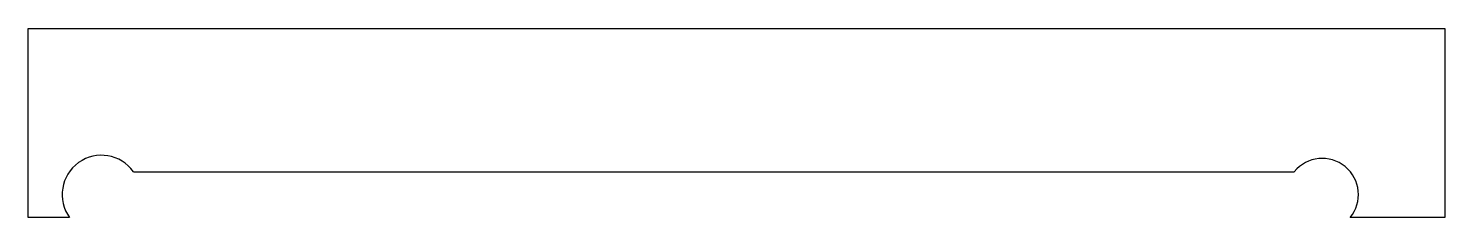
# Model space of a CAD drawing. Extents: x -2.4 to 15.4, y 0.4 to 2.8.
import ezdxf

# ---------------------------------------------------------------- set-up
doc = ezdxf.new("R2010")
doc.units = 0
doc.header["$MEASUREMENT"] = 0
doc.layers.add('VISIBLE', color=7, linetype='CONTINUOUS')

msp = doc.modelspace()

# ---------------------------------------------------------------- linework, layer by layer
at = {"layer": 'VISIBLE'}
for p, q in [((-2.358, 2.811), (15.359, 2.811)), ((-2.358, 0.449), (-2.358, 2.811)), ((15.359, 2.811), (15.359, 0.449)), ((-1.042, 1.021), (13.478, 1.021)), ((-1.842, 0.449), (-2.358, 0.449)), ((15.359, 0.449), (14.178, 0.449))]:
    msp.add_line(p, q, dxfattribs=at)
for centre, radius, start, end in [((-1.442, 0.735), 0.492, 35.6221, 215.6221), ((13.828, 0.735), 0.452, 320.6945, 140.6945)]:
    msp.add_arc(centre, radius, start, end, dxfattribs=at)

doc.saveas('drawing.dxf')
